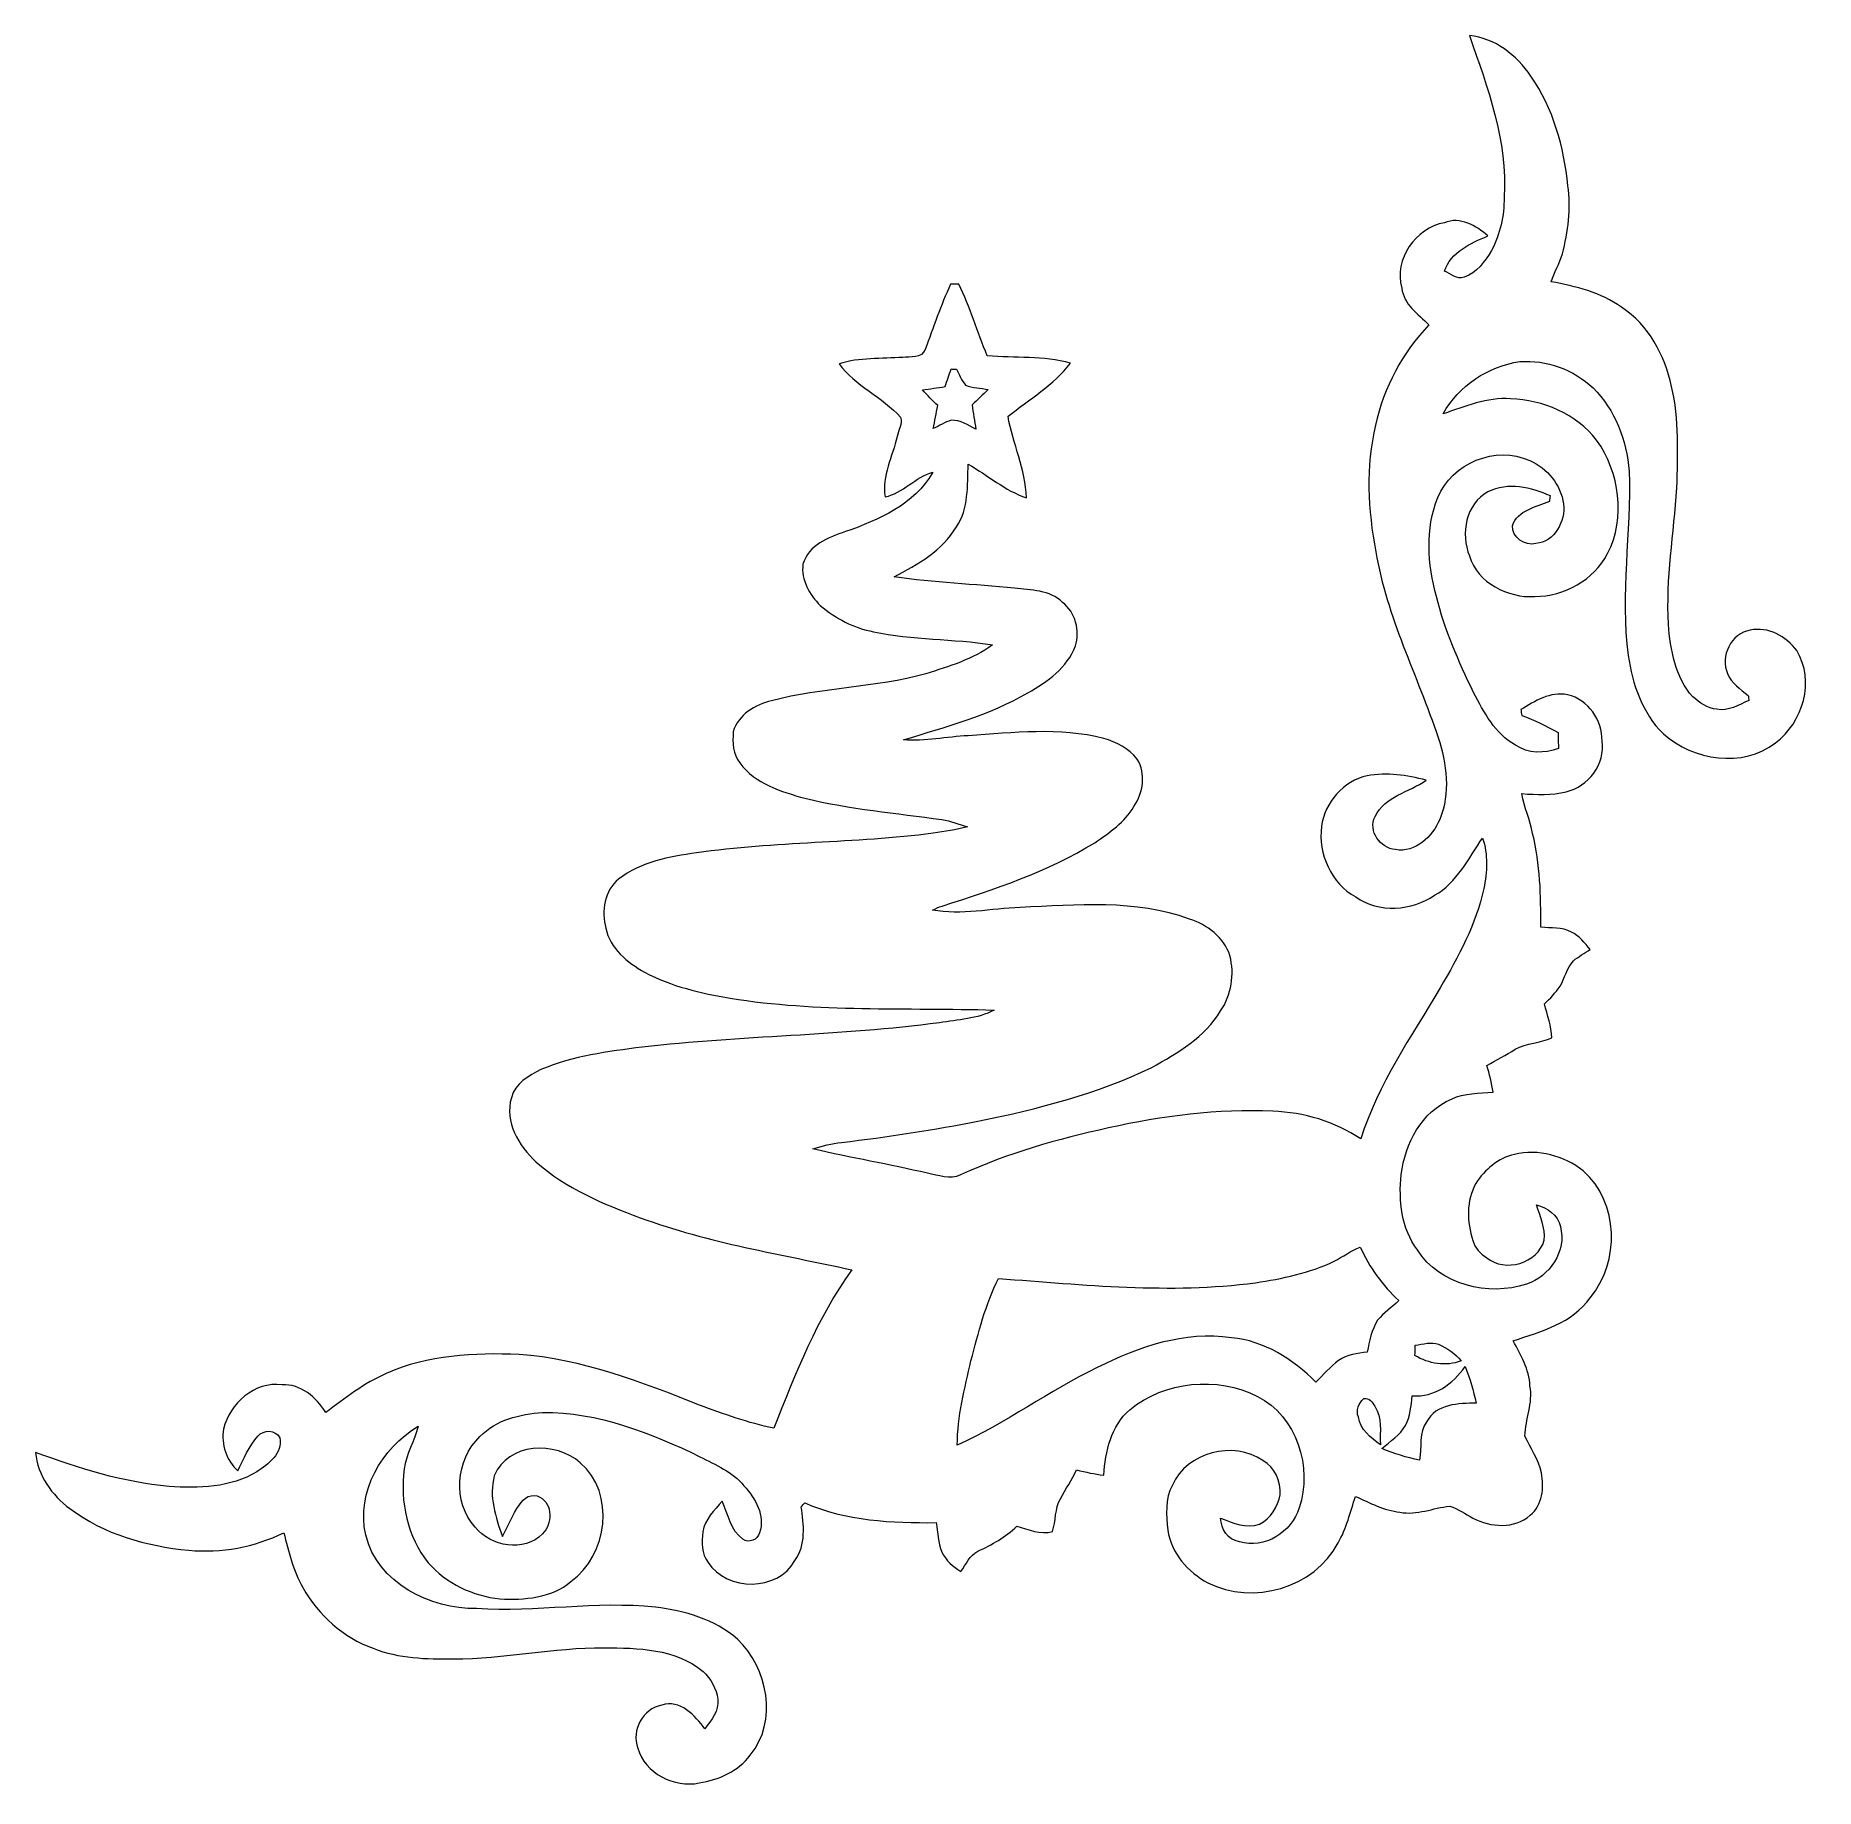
# Model space of a CAD drawing. Header units: centimetres. Extents: x -16.2 to 16.4, y -16.1 to 16.
import ezdxf

# ---------------------------------------------------------------- set-up
doc = ezdxf.new("R2010")
doc.units = ezdxf.units.CM
doc.header["$MEASUREMENT"] = 0
doc.layers.add('Layer 1', color=7, linetype='Continuous')

msp = doc.modelspace()

# ---------------------------------------------------------------- linework, layer by layer
at = {"layer": 'Layer 1', "color": 251, "lineweight": 9}
for points, knots in [([(10.04372, 15.99514), (10.5108, 15.94857), (10.91473, 15.63883), (11.16873, 15.25607), (11.16873, 15.25607), (11.58077, 14.66799), (11.7748, 13.95644), (11.84853, 13.24912), (11.84853, 13.24912), (11.91097, 12.83072), (11.85241, 12.40668), (11.74623, 12.00099), (11.74623, 12.00099), (11.69155, 11.82531), (11.60053, 11.66409), (11.54091, 11.49052), (11.54091, 11.49052), (11.99106, 11.40903), (12.45178, 11.29649), (12.82926, 11.02485), (12.82926, 11.02485), (13.33091, 10.70488), (13.62018, 10.14291), (13.74612, 9.57635), (13.74612, 9.57635), (13.88582, 8.9685), (13.85831, 8.3388), (13.84243, 7.72003), (13.84243, 7.72003), (13.78634, 6.88818), (13.64241, 6.05986), (13.68686, 5.22271), (13.68686, 5.22271), (13.72496, 4.75881), (13.81456, 4.25646), (14.13312, 3.89626), (14.13312, 3.89626), (14.26118, 3.79466), (14.403, 3.6793), (14.57409, 3.66943), (14.57409, 3.66943), (14.78717, 3.62709), (14.97309, 3.74916), (15.159, 3.82959), (15.159, 3.82959), (15.15618, 3.85252), (15.15053, 3.89803), (15.14771, 3.92061), (15.14771, 3.92061), (15.00766, 4.03984), (14.83974, 4.14144), (14.77059, 4.32065), (14.77059, 4.32065), (14.62772, 4.63251), (14.83903, 5.05972), (15.18087, 5.11511), (15.18087, 5.11511), (15.5086, 5.1899), (15.84515, 4.9994), (16.03636, 4.74152), (16.03636, 4.74152), (16.37785, 4.1933), (16.14642, 3.42777), (15.65042, 3.05559), (15.65042, 3.05559), (15.04858, 2.59063), (14.14053, 2.73139), (13.59655, 3.21893), (13.59655, 3.21893), (13.20743, 3.59711), (13.02575, 4.13016), (12.95343, 4.65579), (12.95343, 4.65579), (12.79574, 5.77658), (13.00988, 6.9037), (12.9686, 8.0273), (12.9686, 8.0273), (12.92204, 8.58716), (12.71143, 9.14984), (12.30856, 9.5513), (12.30856, 9.5513), (11.95049, 9.88397), (11.45483, 10.06811), (10.96588, 10.03001), (10.96588, 10.03001), (10.38486, 9.94747), (9.85111, 9.59045), (9.56641, 9.07611), (9.56641, 9.07611), (9.96611, 9.20805), (10.36828, 9.37808), (10.79902, 9.35128), (10.79902, 9.35128), (11.39662, 9.32693), (11.99952, 9.07576), (12.37276, 8.59457), (12.37276, 8.59457), (12.79257, 8.00543), (12.91533, 7.17287), (12.57243, 6.51953), (12.57243, 6.51953), (12.32725, 6.03093), (11.77939, 5.73989), (11.24317, 5.73142), (11.24317, 5.73142), (10.74892, 5.70391), (10.19612, 5.97766), (10.04513, 6.47543), (10.04513, 6.47543), (9.87792, 6.8783), (9.98128, 7.4297), (10.38415, 7.64948), (10.38415, 7.64948), (10.74928, 7.83045), (11.17402, 7.72779), (11.52821, 7.57186), (11.52821, 7.57186), (11.52539, 7.54893), (11.51939, 7.50272), (11.51657, 7.47979), (11.51657, 7.47979), (11.27245, 7.37325), (10.92602, 7.3101), (10.83289, 7.02788), (10.83289, 7.02788), (10.82301, 6.81727), (11.05831, 6.64441), (11.26327, 6.70368), (11.26327, 6.70368), (11.60229, 6.7259), (11.80726, 7.11255), (11.7681, 7.42511), (11.7681, 7.42511), (11.71659, 7.7733), (11.47529, 8.08339), (11.15003, 8.2192), (11.15003, 8.2192), (10.52703, 8.50636), (9.72411, 8.17123), (9.46587, 7.54435), (9.46587, 7.54435), (9.23586, 6.96932), (9.27678, 6.32056), (9.44294, 5.73354), (9.44294, 5.73354), (9.5837, 5.11934), (9.85146, 4.54537), (10.11886, 3.97811), (10.11886, 3.97811), (10.31254, 3.61616), (10.51397, 3.22034), (10.88898, 3.01397), (10.88898, 3.01397), (11.11617, 2.85275), (11.41956, 2.85804), (11.67391, 2.95082), (11.67391, 2.95082), (11.6725, 3.02384), (11.67038, 3.16954), (11.66932, 3.24257), (11.66932, 3.24257), (11.45342, 3.36075), (11.23541, 3.47434), (11.00328, 3.55654), (11.00328, 3.55654), (10.99904, 3.583), (10.99058, 3.63591), (10.98634, 3.66202), (10.98634, 3.66202), (11.24528, 3.8183), (11.52045, 3.99751), (11.84183, 3.93507), (11.84183, 3.93507), (12.21966, 3.84617), (12.48071, 3.46799), (12.47224, 3.08664), (12.47224, 3.08664), (12.53751, 2.67142), (12.21966, 2.2502), (11.81749, 2.15954), (11.81749, 2.15954), (11.5522, 2.09251), (11.27633, 2.10556), (11.0061, 2.12567), (11.0061, 2.12567), (11.04349, 1.87485), (11.15674, 1.64342), (11.2026, 1.39401), (11.2026, 1.39401), (11.3423, 0.83486), (11.35394, 0.25595), (11.35217, -0.31731), (11.35217, -0.31731), (11.53774, -0.33954), (11.74129, -0.31238), (11.91239, -0.40657), (11.91239, -0.40657), (12.05632, -0.47536), (12.15369, -0.60765), (12.25529, -0.72618), (12.25529, -0.72618), (12.15192, -0.79498), (12.04221, -0.8553), (11.94731, -0.93503), (11.94731, -0.93503), (11.8316, -1.06944), (11.79068, -1.24865), (11.70354, -1.39999), (11.70354, -1.39999), (11.6224, -1.51888), (11.52221, -1.62295), (11.41744, -1.72137), (11.41744, -1.72137), (11.47388, -1.92598), (11.54162, -2.13059), (11.55502, -2.34402), (11.55502, -2.34402), (11.33983, -2.4368), (11.09077, -2.43539), (10.88439, -2.55251), (10.88439, -2.55251), (10.71259, -2.65447), (10.54079, -2.75677), (10.36228, -2.84744), (10.36228, -2.84744), (10.41661, -3.00654), (10.45118, -3.17023), (10.47905, -3.33603), (10.47905, -3.33603), (10.22293, -3.36531), (9.95447, -3.34344), (9.7174, -3.46303), (9.7174, -3.46303), (9.16883, -3.69481), (8.86544, -4.2776), (8.79771, -4.84416), (8.79771, -4.84416), (8.74585, -5.31547), (8.79983, -5.83299), (9.09228, -6.22423), (9.09228, -6.22423), (9.50503, -6.86699), (10.38803, -7.07689), (11.08971, -6.8497), (11.08971, -6.8497), (11.51163, -6.70859), (11.8316, -6.24433), (11.70954, -5.79701), (11.70954, -5.79701), (11.66086, -5.57723), (11.47282, -5.45376), (11.27139, -5.39837), (11.27139, -5.39837), (11.33736, -5.60863), (11.43825, -5.81888), (11.41391, -6.04537), (11.41391, -6.04537), (11.29467, -6.47188), (10.69707, -6.64368), (10.36193, -6.36498), (10.36193, -6.36498), (10.24445, -6.29372), (10.14567, -6.18718), (10.10863, -6.05242), (10.10863, -6.05242), (9.99998, -5.71552), (9.98163, -5.32147), (10.16402, -5.00503), (10.16402, -5.00503), (10.32418, -4.75491), (10.57324, -4.53936), (10.86957, -4.47833), (10.86957, -4.47833), (11.30455, -4.36509), (11.77904, -4.50408), (12.12687, -4.77643), (12.12687, -4.77643), (12.78727, -5.35251), (12.80068, -6.44118), (12.25599, -7.09841), (12.25599, -7.09841), (11.92826, -7.55878), (11.35747, -7.71895), (10.84735, -7.88475), (10.84735, -7.88475), (10.98458, -8.14475), (11.14192, -8.40792), (11.15391, -8.71096), (11.15391, -8.71096), (11.21424, -9.02492), (11.06713, -9.31915), (11.06219, -9.62852), (11.06219, -9.62852), (11.15391, -9.85607), (11.32219, -10.05504), (11.36346, -10.30304), (11.36346, -10.30304), (11.41638, -10.57503), (11.38534, -10.88971), (11.15779, -11.07915), (11.15779, -11.07915), (10.86675, -11.33174), (10.43354, -11.29999), (10.11004, -11.12995), (10.11004, -11.12995), (9.96929, -11.05516), (9.83735, -10.96168), (9.6853, -10.91158), (9.6853, -10.91158), (9.38015, -10.94298), (9.08276, -11.08056), (8.77231, -11.02306), (8.77231, -11.02306), (8.48303, -10.98884), (8.22092, -10.85091), (7.95881, -10.73273), (7.95881, -10.73273), (7.86638, -11.0213), (7.79547, -11.32186), (7.64025, -11.58539), (7.64025, -11.58539), (7.20809, -12.40666), (6.07532, -12.73474), (5.25935, -12.31352), (5.25935, -12.31352), (4.89211, -12.11985), (4.58731, -11.77342), (4.52416, -11.35361), (4.52416, -11.35361), (4.49982, -11.07774), (4.46842, -10.77965), (4.60777, -10.52741), (4.60777, -10.52741), (4.87623, -9.92628), (5.72784, -9.70508), (6.26406, -10.07761), (6.26406, -10.07761), (6.48525, -10.19862), (6.59567, -10.46038), (6.58368, -10.70486), (6.58368, -10.70486), (6.53394, -10.9197), (6.41117, -11.14195), (6.2055, -11.24178), (6.2055, -11.24178), (5.95856, -11.32892), (5.71726, -11.21779), (5.49148, -11.12925), (5.49148, -11.12925), (5.49501, -11.33068), (5.62412, -11.53106), (5.83438, -11.56175), (5.83438, -11.56175), (6.29828, -11.70674), (6.78758, -11.38431), (6.93152, -10.94333), (6.93152, -10.94333), (7.17776, -10.20497), (6.88636, -9.26234), (6.16422, -8.90357), (6.16422, -8.90357), (5.4308, -8.52609), (4.46595, -8.62241), (3.82778, -9.1477), (3.82778, -9.1477), (3.48664, -9.4405), (3.38187, -9.91322), (3.35153, -10.34291), (3.35153, -10.34291), (3.18431, -10.32491), (3.01886, -10.2914), (2.85623, -10.24906), (2.85623, -10.24906), (2.76874, -10.43075), (2.65656, -10.59867), (2.56095, -10.77576), (2.56095, -10.77576), (2.45618, -10.95921), (2.47593, -11.17969), (2.41596, -11.3776), (2.41596, -11.3776), (2.1923, -11.4344), (1.97358, -11.34127), (1.76156, -11.27918), (1.76156, -11.27918), (1.55554, -11.47673), (1.30542, -11.61749), (1.04754, -11.73603), (1.04754, -11.73603), (0.89937, -11.81258), (0.83305, -11.97838), (0.73533, -12.10468), (0.73533, -12.10468), (0.59281, -12.02001), (0.46016, -11.90606), (0.39137, -11.75155), (0.39137, -11.75155), (0.31764, -11.58186), (0.31411, -11.39348), (0.2873, -11.21321), (0.2873, -11.21321), (-0.52479, -11.21921), (-1.36617, -11.18569), (-2.12041, -10.85161), (-2.12041, -10.85161), (-2.14193, -10.87454), (-2.16345, -10.89747), (-2.18461, -10.92111), (-2.18461, -10.92111), (-2.13981, -11.24813), (-2.09042, -11.62384), (-2.30033, -11.90818), (-2.30033, -11.90818), (-2.61606, -12.47686), (-3.54104, -12.4698), (-3.89065, -11.93958), (-3.89065, -11.93958), (-4.01377, -11.78083), (-4.00742, -11.56951), (-3.98801, -11.38113), (-3.98801, -11.38113), (-3.94639, -11.155), (-3.77917, -10.98531), (-3.63065, -10.82127), (-3.63065, -10.82127), (-3.52693, -11.06046), (-3.47684, -11.35538), (-3.25247, -11.51413), (-3.25247, -11.51413), (-3.14734, -11.5995), (-2.97836, -11.52577), (-2.95155, -11.39842), (-2.95155, -11.39842), (-2.83126, -11.08621), (-3.03093, -10.76589), (-3.23236, -10.53976), (-3.23236, -10.53976), (-3.43768, -10.27975), (-3.75271, -10.15629), (-4.03811, -10.00741), (-4.03811, -10.00741), (-4.93981, -9.57278), (-5.90219, -9.18614), (-6.92066, -9.19603), (-6.92066, -9.19603), (-7.33199, -9.22848), (-7.76803, -9.32902), (-8.06471, -9.63734), (-8.06471, -9.63734), (-8.50604, -10.05856), (-8.57201, -10.83821), (-8.15009, -11.29646), (-8.15009, -11.29646), (-7.86998, -11.65206), (-7.25191, -11.76143), (-6.9196, -11.41782), (-6.9196, -11.41782), (-6.74286, -11.2372), (-6.72204, -10.87631), (-6.96899, -10.74684), (-6.96899, -10.74684), (-7.10339, -10.65864), (-7.27449, -10.76236), (-7.34011, -10.88865), (-7.34011, -10.88865), (-7.47804, -11.06257), (-7.53978, -11.27918), (-7.65443, -11.46686), (-7.65443, -11.46686), (-7.77861, -11.11761), (-7.90455, -10.72884), (-7.80331, -10.35737), (-7.80331, -10.35737), (-7.56165, -9.74777), (-6.67195, -9.71778), (-6.23062, -10.11782), (-6.23062, -10.11782), (-5.57304, -10.67628), (-5.73356, -11.80693), (-6.3989, -12.28989), (-6.3989, -12.28989), (-6.75414, -12.5961), (-7.25438, -12.62785), (-7.701, -12.6095), (-7.701, -12.6095), (-8.19912, -12.55694), (-8.67925, -12.3234), (-9.01298, -11.94734), (-9.01298, -11.94734), (-9.39504, -11.46968), (-9.53192, -10.83009), (-9.45007, -10.23037), (-9.45007, -10.23037), (-9.41797, -9.95415), (-9.26169, -9.71636), (-9.19537, -9.45038), (-9.19537, -9.45038), (-9.86388, -9.84549), (-10.33096, -10.653), (-10.15669, -11.43828), (-10.15669, -11.43828), (-9.93867, -12.32305), (-8.97735, -12.79436), (-8.1261, -12.78624), (-8.1261, -12.78624), (-7.03425, -12.85786), (-5.94417, -12.64408), (-4.85514, -12.7619), (-4.85514, -12.7619), (-4.31892, -12.82505), (-3.77035, -12.98274), (-3.35372, -13.34293), (-3.35372, -13.34293), (-2.79563, -13.87033), (-2.60865, -14.84788), (-3.11771, -15.46736), (-3.11771, -15.46736), (-3.33608, -15.76228), (-3.69874, -15.92278), (-4.05434, -15.97465), (-4.05434, -15.97465), (-4.50589, -16.07554), (-5.04952, -15.79438), (-5.17441, -15.33965), (-5.17441, -15.33965), (-5.29717, -15.00557), (-5.08304, -14.62034), (-4.73802, -14.55154), (-4.73802, -14.55154), (-4.4057, -14.43936), (-4.12419, -14.74522), (-3.9485, -14.98723), (-3.9485, -14.98723), (-3.83173, -14.82671), (-3.68463, -14.66091), (-3.71391, -14.44536), (-3.71391, -14.44536), (-3.73013, -14.24992), (-3.84373, -14.06965), (-3.98096, -13.93489), (-3.98096, -13.93489), (-4.48331, -13.51544), (-5.17476, -13.5045), (-5.79529, -13.50344), (-5.79529, -13.50344), (-6.71816, -13.49498), (-7.62586, -13.70382), (-8.54837, -13.70664), (-8.54837, -13.70664), (-9.04191, -13.70911), (-9.55414, -13.701), (-10.0184, -13.51226), (-10.0184, -13.51226), (-10.56379, -13.31612), (-11.02487, -12.90654), (-11.30463, -12.40172), (-11.30463, -12.40172), (-11.48384, -12.09163), (-11.5685, -11.74167), (-11.65352, -11.39736), (-11.65352, -11.39736), (-12.19257, -11.66194), (-12.79899, -11.77413), (-13.39801, -11.71768), (-13.39801, -11.71768), (-14.16671, -11.64536), (-14.94776, -11.42664), (-15.57112, -10.95568), (-15.57112, -10.95568), (-15.89885, -10.71297), (-16.16414, -10.34608), (-16.19836, -9.93016), (-16.19836, -9.93016), (-15.40814, -10.21696), (-14.59745, -10.47767), (-13.75537, -10.54963), (-13.75537, -10.54963), (-13.21315, -10.59232), (-12.62578, -10.57221), (-12.14812, -10.28116), (-12.14812, -10.28116), (-11.93821, -10.14465), (-11.67504, -9.94815), (-11.73078, -9.65852), (-11.73078, -9.65852), (-11.80804, -9.50823), (-12.025, -9.50647), (-12.12871, -9.62959), (-12.12871, -9.62959), (-12.29487, -9.81268), (-12.39012, -10.04728), (-12.49807, -10.26706), (-12.49807, -10.26706), (-12.70198, -10.07409), (-12.80887, -9.77917), (-12.75701, -9.50083), (-12.75701, -9.50083), (-12.64589, -9.03092), (-12.19045, -8.62488), (-11.68809, -8.69191), (-11.68809, -8.69191), (-11.34308, -8.66862), (-11.06015, -8.92298), (-10.88764, -9.19637), (-10.88764, -9.19637), (-10.53486, -8.93497), (-10.18491, -8.66226), (-9.78063, -8.48377), (-9.78063, -8.48377), (-9.02109, -8.14297), (-8.16702, -8.10665), (-7.34822, -8.13452), (-7.34822, -8.13452), (-6.19605, -8.21883), (-5.1102, -8.64287), (-4.04587, -9.06197), (-4.04587, -9.06197), (-3.60172, -9.22742), (-3.15405, -9.38864), (-2.68909, -9.48601), (-2.68909, -9.48601), (-2.28551, -8.48729), (-1.8971, -7.4653), (-1.25681, -6.58864), (-1.25681, -6.58864), (-2.55468, -6.30043), (-3.87865, -6.09652), (-5.13137, -5.63403), (-5.13137, -5.63403), (-5.81011, -5.38426), (-6.49415, -5.09816), (-7.03954, -4.61027), (-7.03954, -4.61027), (-7.35598, -4.32134), (-7.62304, -3.88108), (-7.48898, -3.43869), (-7.48898, -3.43869), (-7.42866, -3.17199), (-7.17078, -3.03758), (-6.94817, -2.92364), (-6.94817, -2.92364), (-6.36291, -2.67246), (-5.72262, -2.5945), (-5.09644, -2.51336), (-5.09644, -2.51336), (-3.28846, -2.30169), (-1.46142, -2.3091), (0.34374, -2.06745), (0.34374, -2.06745), (0.68135, -2.01312), (1.03872, -1.99654), (1.34704, -1.83461), (1.34704, -1.83461), (-0.26268, -1.78593), (-1.88652, -1.87624), (-3.48319, -1.61765), (-3.48319, -1.61765), (-4.02223, -1.52628), (-4.56481, -1.40105), (-5.05093, -1.14211), (-5.05093, -1.14211), (-5.36385, -0.96607), (-5.68805, -0.70678), (-5.76178, -0.33531), (-5.76178, -0.33531), (-5.84363, -0.03086), (-5.78824, 0.35614), (-5.52824, 0.56216), (-5.52824, 0.56216), (-5.11831, 0.87472), (-4.60044, 0.97456), (-4.10161, 1.04053), (-4.10161, 1.04053), (-2.6658, 1.24972), (-1.20707, 1.21233), (0.23121, 1.40071), (0.23121, 1.40071), (0.44041, 1.43282), (0.65137, 1.45998), (0.85562, 1.51713), (0.85562, 1.51713), (0.70217, 1.56934), (0.54906, 1.62508), (0.3889, 1.65119), (0.3889, 1.65119), (-0.44789, 1.7676), (-1.29314, 1.84133), (-2.11582, 2.04065), (-2.11582, 2.04065), (-2.5515, 2.16236), (-3.02528, 2.30524), (-3.30715, 2.68624), (-3.30715, 2.68624), (-3.43698, 2.84428), (-3.44262, 3.06336), (-3.42886, 3.25738), (-3.42886, 3.25738), (-3.33784, 3.57135), (-3.02705, 3.75515), (-2.72613, 3.8243), (-2.72613, 3.8243), (-1.80079, 4.07301), (-0.82607, 4.05819), (0.09715, 4.31854), (0.09715, 4.31854), (0.51802, 4.45189), (0.95511, 4.58137), (1.316, 4.84629), (1.316, 4.84629), (0.59351, 4.9673), (-0.14697, 4.93026), (-0.86381, 5.0883), (-0.86381, 5.0883), (-1.22365, 5.15568), (-1.55702, 5.33208), (-1.83607, 5.56738), (-1.83607, 5.56738), (-2.02974, 5.76388), (-2.19379, 6.03587), (-2.15251, 6.32233), (-2.15251, 6.32233), (-2.05162, 6.67828), (-1.68755, 6.80916), (-1.3764, 6.91958), (-1.3764, 6.91958), (-0.76292, 7.13019), (-0.11487, 7.41911), (0.22592, 8.00472), (0.22592, 8.00472), (-0.0997, 7.92182), (-0.31948, 7.61984), (-0.65144, 7.55528), (-0.65144, 7.55528), (-0.70577, 7.9384), (-0.51703, 8.29612), (-0.42672, 8.65947), (-0.42672, 8.65947), (-0.41614, 8.77236), (-0.32406, 8.89549), (-0.3671, 9.01155), (-0.3671, 9.01155), (-0.70013, 9.38444), (-1.19437, 9.58411), (-1.49317, 9.99086), (-1.49317, 9.99086), (-1.11711, 10.10587), (-0.71494, 10.08258), (-0.32759, 10.10728), (-0.32759, 10.10728), (-0.19495, 10.11751), (0.02695, 10.08964), (0.08516, 10.25439), (0.08516, 10.25439), (0.23615, 10.65337), (0.3695, 11.06013), (0.54836, 11.44854), (0.54836, 11.44854), (0.59845, 11.44925), (0.64925, 11.44995), (0.6997, 11.4503), (0.6997, 11.4503), (0.90572, 11.02662), (1.03731, 10.57224), (1.2211, 10.13903), (1.2211, 10.13903), (1.72558, 10.0847), (2.25086, 10.14854), (2.74228, 9.99898), (2.74228, 9.99898), (2.43501, 9.59963), (1.99263, 9.33787), (1.60034, 9.03165), (1.60034, 9.03165), (1.68501, 8.52719), (1.92384, 8.05623), (1.93689, 7.53835), (1.93689, 7.53835), (1.54142, 7.66923), (1.22992, 7.95498), (0.87079, 8.1543), (0.87079, 8.1543), (0.8521, 7.76625), (0.88773, 7.3408), (0.65489, 7.00566), (0.65489, 7.00566), (0.39772, 6.57315), (-0.05207, 6.31774), (-0.48634, 6.09514), (-0.48634, 6.09514), (0.24391, 5.97978), (0.98474, 5.96179), (1.71958, 5.88382), (1.71958, 5.88382), (2.0205, 5.85313), (2.36551, 5.85172), (2.59694, 5.62524), (2.59694, 5.62524), (2.83506, 5.44603), (2.9229, 5.10664), (2.83506, 4.8276), (2.83506, 4.8276), (2.68231, 4.43037), (2.32459, 4.16755), (1.9637, 3.97141), (1.9637, 3.97141), (1.25709, 3.56007), (0.46016, 3.34875), (-0.31454, 3.10886), (-0.31454, 3.10886), (0.08304, 3.07535), (0.47604, 3.16566), (0.87221, 3.18542), (0.87221, 3.18542), (1.69594, 3.23939), (2.5412, 3.34417), (3.35259, 3.13638), (3.35259, 3.13638), (3.58507, 3.07006), (3.81084, 2.95011), (3.9636, 2.75856), (3.9636, 2.75856), (4.13011, 2.4908), (4.07578, 2.14084), (3.90327, 1.88861), (3.90327, 1.88861), (3.73606, 1.60321), (3.45736, 1.41094), (3.18996, 1.22821), (3.18996, 1.22821), (2.32494, 0.69798), (1.35445, 0.37413), (0.39278, 0.06862), (0.39278, 0.06862), (0.33246, 0.04675), (0.27354, 0.02135), (0.21498, -0.00475), (0.21498, -0.00475), (0.7505, -0.10388), (1.28778, 0.02312), (1.824, 0.04181), (1.824, 0.04181), (2.85587, 0.0912), (3.93149, 0.19139), (4.92245, -0.1688), (4.92245, -0.1688), (5.24524, -0.27498), (5.55674, -0.50288), (5.66081, -0.83872), (5.66081, -0.83872), (5.75006, -1.17809), (5.68903, -1.55839), (5.49183, -1.85013), (5.49183, -1.85013), (5.20643, -2.32921), (4.70584, -2.62166), (4.2303, -2.88307), (4.2303, -2.88307), (3.23652, -3.36461), (2.15843, -3.64436), (1.07964, -3.86026), (1.07964, -3.86026), (0.24391, -4.0296), (-0.60064, -4.15271), (-1.4466, -4.25855), (-1.4466, -4.25855), (-1.62546, -4.27724), (-1.79938, -4.31993), (-1.97048, -4.3732), (-1.97048, -4.3732), (-1.27551, -4.53971), (-0.56924, -4.65472), (0.12573, -4.82123), (0.12573, -4.82123), (0.32187, -4.85298), (0.53777, -4.94858), (0.7318, -4.85086), (0.7318, -4.85086), (1.59364, -4.45046), (2.51474, -4.19681), (3.44043, -3.99079), (3.44043, -3.99079), (4.42538, -3.77242), (5.43468, -3.63766), (6.44574, -3.68705), (6.44574, -3.68705), (7.01795, -3.70116), (7.57816, -3.88002), (8.05899, -4.18976), (8.05899, -4.18976), (8.37332, -3.18716), (8.98292, -2.32145), (9.51103, -1.42539), (9.51103, -1.42539), (9.84334, -0.85424), (10.16755, -0.26616), (10.30866, 0.38683), (10.30866, 0.38683), (10.36863, 0.69198), (10.38839, 1.01336), (10.28714, 1.31217), (10.28714, 1.31217), (10.02502, 0.94069), (9.82077, 0.49866), (9.40837, 0.26547), (9.40837, 0.26547), (8.98821, -0.01886), (8.38849, -0.06367), (7.96374, 0.23443), (7.96374, 0.23443), (7.51078, 0.47996), (7.27653, 1.02395), (7.33651, 1.52489), (7.33651, 1.52489), (7.39754, 1.96586), (7.7362, 2.3578), (8.17612, 2.45234), (8.17612, 2.45234), (8.53383, 2.51514), (8.9039, 2.4661), (9.25244, 2.37226), (9.25244, 2.37226), (8.94341, 2.1486), (8.49785, 2.07981), (8.31934, 1.70763), (8.31934, 1.70763), (8.18282, 1.43846), (8.41389, 1.12661), (8.69082, 1.10085), (8.69082, 1.10085), (9.05594, 1.03771), (9.36992, 1.33968), (9.50186, 1.6533), (9.50186, 1.6533), (9.70223, 2.13202), (9.62956, 2.67389), (9.47257, 3.15437), (9.47257, 3.15437), (9.09228, 4.28574), (8.53207, 5.36489), (8.33169, 6.55163), (8.33169, 6.55163), (8.18635, 7.31328), (8.14472, 8.10844), (8.32711, 8.86762), (8.32711, 8.86762), (8.47668, 9.55659), (8.82029, 10.19441), (9.30465, 10.70594), (9.30465, 10.70594), (9.10745, 10.89927), (8.83969, 11.07636), (8.80794, 11.37693), (8.80794, 11.37693), (8.6566, 11.9001), (9.06512, 12.47442), (9.58617, 12.57214), (9.58617, 12.57214), (9.87439, 12.68855), (10.17213, 12.51816), (10.38345, 12.32872), (10.38345, 12.32872), (10.06418, 12.19643), (9.70576, 12.03697), (9.58723, 11.68384), (9.58723, 11.68384), (9.70188, 11.64257), (9.81794, 11.52474), (9.94918, 11.57448), (9.94918, 11.57448), (10.17989, 11.65068), (10.327, 11.86446), (10.45153, 12.06167), (10.45153, 12.06167), (10.60217, 12.36188), (10.68613, 12.69773), (10.67943, 13.03498), (10.67943, 13.03498), (10.74716, 14.06298), (10.37992, 15.0444), (10.04372, 15.99514), (10.04372, 15.99514), (10.04372, 15.99514), (10.04372, 15.99514), (10.04372, 15.99514)], [0, 0, 0, 0, 0.00404858, 0.00404858, 0.00404858, 0.00404858, 0.00809717, 0.00809717, 0.00809717, 0.00809717, 0.01214575, 0.01214575, 0.01214575, 0.01214575, 0.01619433, 0.01619433, 0.01619433, 0.01619433, 0.02024291, 0.02024291, 0.02024291, 0.02024291, 0.0242915, 0.0242915, 0.0242915, 0.0242915, 0.02834008, 0.02834008, 0.02834008, 0.02834008, 0.03238866, 0.03238866, 0.03238866, 0.03238866, 0.03643725, 0.03643725, 0.03643725, 0.03643725, 0.04048583, 0.04048583, 0.04048583, 0.04048583, 0.04453441, 0.04453441, 0.04453441, 0.04453441, 0.048583, 0.048583, 0.048583, 0.048583, 0.05263158, 0.05263158, 0.05263158, 0.05263158, 0.05668016, 0.05668016, 0.05668016, 0.05668016, 0.06072874, 0.06072874, 0.06072874, 0.06072874, 0.06477733, 0.06477733, 0.06477733, 0.06477733, 0.06882591, 0.06882591, 0.06882591, 0.06882591, 0.07287449, 0.07287449, 0.07287449, 0.07287449, 0.07692308, 0.07692308, 0.07692308, 0.07692308, 0.08097166, 0.08097166, 0.08097166, 0.08097166, 0.08502024, 0.08502024, 0.08502024, 0.08502024, 0.08906883, 0.08906883, 0.08906883, 0.08906883, 0.09311741, 0.09311741, 0.09311741, 0.09311741, 0.09716599, 0.09716599, 0.09716599, 0.09716599, 0.10121457, 0.10121457, 0.10121457, 0.10121457, 0.10526316, 0.10526316, 0.10526316, 0.10526316, 0.10931174, 0.10931174, 0.10931174, 0.10931174, 0.11336032, 0.11336032, 0.11336032, 0.11336032, 0.11740891, 0.11740891, 0.11740891, 0.11740891, 0.12145749, 0.12145749, 0.12145749, 0.12145749, 0.12550607, 0.12550607, 0.12550607, 0.12550607, 0.12955466, 0.12955466, 0.12955466, 0.12955466, 0.13360324, 0.13360324, 0.13360324, 0.13360324, 0.13765182, 0.13765182, 0.13765182, 0.13765182, 0.1417004, 0.1417004, 0.1417004, 0.1417004, 0.14574899, 0.14574899, 0.14574899, 0.14574899, 0.14979757, 0.14979757, 0.14979757, 0.14979757, 0.15384615, 0.15384615, 0.15384615, 0.15384615, 0.15789474, 0.15789474, 0.15789474, 0.15789474, 0.16194332, 0.16194332, 0.16194332, 0.16194332, 0.1659919, 0.1659919, 0.1659919, 0.1659919, 0.17004049, 0.17004049, 0.17004049, 0.17004049, 0.17408907, 0.17408907, 0.17408907, 0.17408907, 0.17813765, 0.17813765, 0.17813765, 0.17813765, 0.18218623, 0.18218623, 0.18218623, 0.18218623, 0.18623482, 0.18623482, 0.18623482, 0.18623482, 0.1902834, 0.1902834, 0.1902834, 0.1902834, 0.19433198, 0.19433198, 0.19433198, 0.19433198, 0.19838057, 0.19838057, 0.19838057, 0.19838057, 0.20242915, 0.20242915, 0.20242915, 0.20242915, 0.20647773, 0.20647773, 0.20647773, 0.20647773, 0.21052632, 0.21052632, 0.21052632, 0.21052632, 0.2145749, 0.2145749, 0.2145749, 0.2145749, 0.21862348, 0.21862348, 0.21862348, 0.21862348, 0.22267206, 0.22267206, 0.22267206, 0.22267206, 0.22672065, 0.22672065, 0.22672065, 0.22672065, 0.23076923, 0.23076923, 0.23076923, 0.23076923, 0.23481781, 0.23481781, 0.23481781, 0.23481781, 0.2388664, 0.2388664, 0.2388664, 0.2388664, 0.24291498, 0.24291498, 0.24291498, 0.24291498, 0.24696356, 0.24696356, 0.24696356, 0.24696356, 0.25101215, 0.25101215, 0.25101215, 0.25101215, 0.25506073, 0.25506073, 0.25506073, 0.25506073, 0.25910931, 0.25910931, 0.25910931, 0.25910931, 0.26315789, 0.26315789, 0.26315789, 0.26315789, 0.26720648, 0.26720648, 0.26720648, 0.26720648, 0.27125506, 0.27125506, 0.27125506, 0.27125506, 0.27530364, 0.27530364, 0.27530364, 0.27530364, 0.27935223, 0.27935223, 0.27935223, 0.27935223, 0.28340081, 0.28340081, 0.28340081, 0.28340081, 0.28744939, 0.28744939, 0.28744939, 0.28744939, 0.29149798, 0.29149798, 0.29149798, 0.29149798, 0.29554656, 0.29554656, 0.29554656, 0.29554656, 0.29959514, 0.29959514, 0.29959514, 0.29959514, 0.30364372, 0.30364372, 0.30364372, 0.30364372, 0.30769231, 0.30769231, 0.30769231, 0.30769231, 0.31174089, 0.31174089, 0.31174089, 0.31174089, 0.31578947, 0.31578947, 0.31578947, 0.31578947, 0.31983806, 0.31983806, 0.31983806, 0.31983806, 0.32388664, 0.32388664, 0.32388664, 0.32388664, 0.32793522, 0.32793522, 0.32793522, 0.32793522, 0.33198381, 0.33198381, 0.33198381, 0.33198381, 0.33603239, 0.33603239, 0.33603239, 0.33603239, 0.34008097, 0.34008097, 0.34008097, 0.34008097, 0.34412955, 0.34412955, 0.34412955, 0.34412955, 0.34817814, 0.34817814, 0.34817814, 0.34817814, 0.35222672, 0.35222672, 0.35222672, 0.35222672, 0.3562753, 0.3562753, 0.3562753, 0.3562753, 0.36032389, 0.36032389, 0.36032389, 0.36032389, 0.36437247, 0.36437247, 0.36437247, 0.36437247, 0.36842105, 0.36842105, 0.36842105, 0.36842105, 0.37246964, 0.37246964, 0.37246964, 0.37246964, 0.37651822, 0.37651822, 0.37651822, 0.37651822, 0.3805668, 0.3805668, 0.3805668, 0.3805668, 0.38461538, 0.38461538, 0.38461538, 0.38461538, 0.38866397, 0.38866397, 0.38866397, 0.38866397, 0.39271255, 0.39271255, 0.39271255, 0.39271255, 0.39676113, 0.39676113, 0.39676113, 0.39676113, 0.40080972, 0.40080972, 0.40080972, 0.40080972, 0.4048583, 0.4048583, 0.4048583, 0.4048583, 0.40890688, 0.40890688, 0.40890688, 0.40890688, 0.41295547, 0.41295547, 0.41295547, 0.41295547, 0.41700405, 0.41700405, 0.41700405, 0.41700405, 0.42105263, 0.42105263, 0.42105263, 0.42105263, 0.42510121, 0.42510121, 0.42510121, 0.42510121, 0.4291498, 0.4291498, 0.4291498, 0.4291498, 0.43319838, 0.43319838, 0.43319838, 0.43319838, 0.43724696, 0.43724696, 0.43724696, 0.43724696, 0.44129555, 0.44129555, 0.44129555, 0.44129555, 0.44534413, 0.44534413, 0.44534413, 0.44534413, 0.44939271, 0.44939271, 0.44939271, 0.44939271, 0.4534413, 0.4534413, 0.4534413, 0.4534413, 0.45748988, 0.45748988, 0.45748988, 0.45748988, 0.46153846, 0.46153846, 0.46153846, 0.46153846, 0.46558704, 0.46558704, 0.46558704, 0.46558704, 0.46963563, 0.46963563, 0.46963563, 0.46963563, 0.47368421, 0.47368421, 0.47368421, 0.47368421, 0.47773279, 0.47773279, 0.47773279, 0.47773279, 0.48178138, 0.48178138, 0.48178138, 0.48178138, 0.48582996, 0.48582996, 0.48582996, 0.48582996, 0.48987854, 0.48987854, 0.48987854, 0.48987854, 0.49392713, 0.49392713, 0.49392713, 0.49392713, 0.49797571, 0.49797571, 0.49797571, 0.49797571, 0.50202429, 0.50202429, 0.50202429, 0.50202429, 0.50607287, 0.50607287, 0.50607287, 0.50607287, 0.51012146, 0.51012146, 0.51012146, 0.51012146, 0.51417004, 0.51417004, 0.51417004, 0.51417004, 0.51821862, 0.51821862, 0.51821862, 0.51821862, 0.52226721, 0.52226721, 0.52226721, 0.52226721, 0.52631579, 0.52631579, 0.52631579, 0.52631579, 0.53036437, 0.53036437, 0.53036437, 0.53036437, 0.53441296, 0.53441296, 0.53441296, 0.53441296, 0.53846154, 0.53846154, 0.53846154, 0.53846154, 0.54251012, 0.54251012, 0.54251012, 0.54251012, 0.5465587, 0.5465587, 0.5465587, 0.5465587, 0.55060729, 0.55060729, 0.55060729, 0.55060729, 0.55465587, 0.55465587, 0.55465587, 0.55465587, 0.55870445, 0.55870445, 0.55870445, 0.55870445, 0.56275304, 0.56275304, 0.56275304, 0.56275304, 0.56680162, 0.56680162, 0.56680162, 0.56680162, 0.5708502, 0.5708502, 0.5708502, 0.5708502, 0.57489879, 0.57489879, 0.57489879, 0.57489879, 0.57894737, 0.57894737, 0.57894737, 0.57894737, 0.58299595, 0.58299595, 0.58299595, 0.58299595, 0.58704453, 0.58704453, 0.58704453, 0.58704453, 0.59109312, 0.59109312, 0.59109312, 0.59109312, 0.5951417, 0.5951417, 0.5951417, 0.5951417, 0.59919028, 0.59919028, 0.59919028, 0.59919028, 0.60323887, 0.60323887, 0.60323887, 0.60323887, 0.60728745, 0.60728745, 0.60728745, 0.60728745, 0.61133603, 0.61133603, 0.61133603, 0.61133603, 0.61538462, 0.61538462, 0.61538462, 0.61538462, 0.6194332, 0.6194332, 0.6194332, 0.6194332, 0.62348178, 0.62348178, 0.62348178, 0.62348178, 0.62753036, 0.62753036, 0.62753036, 0.62753036, 0.63157895, 0.63157895, 0.63157895, 0.63157895, 0.63562753, 0.63562753, 0.63562753, 0.63562753, 0.63967611, 0.63967611, 0.63967611, 0.63967611, 0.6437247, 0.6437247, 0.6437247, 0.6437247, 0.64777328, 0.64777328, 0.64777328, 0.64777328, 0.65182186, 0.65182186, 0.65182186, 0.65182186, 0.65587045, 0.65587045, 0.65587045, 0.65587045, 0.65991903, 0.65991903, 0.65991903, 0.65991903, 0.66396761, 0.66396761, 0.66396761, 0.66396761, 0.66801619, 0.66801619, 0.66801619, 0.66801619, 0.67206478, 0.67206478, 0.67206478, 0.67206478, 0.67611336, 0.67611336, 0.67611336, 0.67611336, 0.68016194, 0.68016194, 0.68016194, 0.68016194, 0.68421053, 0.68421053, 0.68421053, 0.68421053, 0.68825911, 0.68825911, 0.68825911, 0.68825911, 0.69230769, 0.69230769, 0.69230769, 0.69230769, 0.69635628, 0.69635628, 0.69635628, 0.69635628, 0.70040486, 0.70040486, 0.70040486, 0.70040486, 0.70445344, 0.70445344, 0.70445344, 0.70445344, 0.70850202, 0.70850202, 0.70850202, 0.70850202, 0.71255061, 0.71255061, 0.71255061, 0.71255061, 0.71659919, 0.71659919, 0.71659919, 0.71659919, 0.72064777, 0.72064777, 0.72064777, 0.72064777, 0.72469636, 0.72469636, 0.72469636, 0.72469636, 0.72874494, 0.72874494, 0.72874494, 0.72874494, 0.73279352, 0.73279352, 0.73279352, 0.73279352, 0.73684211, 0.73684211, 0.73684211, 0.73684211, 0.74089069, 0.74089069, 0.74089069, 0.74089069, 0.74493927, 0.74493927, 0.74493927, 0.74493927, 0.74898785, 0.74898785, 0.74898785, 0.74898785, 0.75303644, 0.75303644, 0.75303644, 0.75303644, 0.75708502, 0.75708502, 0.75708502, 0.75708502, 0.7611336, 0.7611336, 0.7611336, 0.7611336, 0.76518219, 0.76518219, 0.76518219, 0.76518219, 0.76923077, 0.76923077, 0.76923077, 0.76923077, 0.77327935, 0.77327935, 0.77327935, 0.77327935, 0.77732794, 0.77732794, 0.77732794, 0.77732794, 0.78137652, 0.78137652, 0.78137652, 0.78137652, 0.7854251, 0.7854251, 0.7854251, 0.7854251, 0.78947368, 0.78947368, 0.78947368, 0.78947368, 0.79352227, 0.79352227, 0.79352227, 0.79352227, 0.79757085, 0.79757085, 0.79757085, 0.79757085, 0.80161943, 0.80161943, 0.80161943, 0.80161943, 0.80566802, 0.80566802, 0.80566802, 0.80566802, 0.8097166, 0.8097166, 0.8097166, 0.8097166, 0.81376518, 0.81376518, 0.81376518, 0.81376518, 0.81781377, 0.81781377, 0.81781377, 0.81781377, 0.82186235, 0.82186235, 0.82186235, 0.82186235, 0.82591093, 0.82591093, 0.82591093, 0.82591093, 0.82995951, 0.82995951, 0.82995951, 0.82995951, 0.8340081, 0.8340081, 0.8340081, 0.8340081, 0.83805668, 0.83805668, 0.83805668, 0.83805668, 0.84210526, 0.84210526, 0.84210526, 0.84210526, 0.84615385, 0.84615385, 0.84615385, 0.84615385, 0.85020243, 0.85020243, 0.85020243, 0.85020243, 0.85425101, 0.85425101, 0.85425101, 0.85425101, 0.8582996, 0.8582996, 0.8582996, 0.8582996, 0.86234818, 0.86234818, 0.86234818, 0.86234818, 0.86639676, 0.86639676, 0.86639676, 0.86639676, 0.87044534, 0.87044534, 0.87044534, 0.87044534, 0.87449393, 0.87449393, 0.87449393, 0.87449393, 0.87854251, 0.87854251, 0.87854251, 0.87854251, 0.88259109, 0.88259109, 0.88259109, 0.88259109, 0.88663968, 0.88663968, 0.88663968, 0.88663968, 0.89068826, 0.89068826, 0.89068826, 0.89068826, 0.89473684, 0.89473684, 0.89473684, 0.89473684, 0.89878543, 0.89878543, 0.89878543, 0.89878543, 0.90283401, 0.90283401, 0.90283401, 0.90283401, 0.90688259, 0.90688259, 0.90688259, 0.90688259, 0.91093117, 0.91093117, 0.91093117, 0.91093117, 0.91497976, 0.91497976, 0.91497976, 0.91497976, 0.91902834, 0.91902834, 0.91902834, 0.91902834, 0.92307692, 0.92307692, 0.92307692, 0.92307692, 0.92712551, 0.92712551, 0.92712551, 0.92712551, 0.93117409, 0.93117409, 0.93117409, 0.93117409, 0.93522267, 0.93522267, 0.93522267, 0.93522267, 0.93927126, 0.93927126, 0.93927126, 0.93927126, 0.94331984, 0.94331984, 0.94331984, 0.94331984, 0.94736842, 0.94736842, 0.94736842, 0.94736842, 0.951417, 0.951417, 0.951417, 0.951417, 0.95546559, 0.95546559, 0.95546559, 0.95546559, 0.95951417, 0.95951417, 0.95951417, 0.95951417, 0.96356275, 0.96356275, 0.96356275, 0.96356275, 0.96761134, 0.96761134, 0.96761134, 0.96761134, 0.97165992, 0.97165992, 0.97165992, 0.97165992, 0.9757085, 0.9757085, 0.9757085, 0.9757085, 0.97975709, 0.97975709, 0.97975709, 0.97975709, 0.98380567, 0.98380567, 0.98380567, 0.98380567, 0.98785425, 0.98785425, 0.98785425, 0.98785425, 0.99190283, 0.99190283, 0.99190283, 0.99190283, 1, 1, 1, 1]), ([(0.55859, 9.89525), (0.5219, 9.78836), (0.48521, 9.68112), (0.44887, 9.57423), (0.44887, 9.57423), (0.31058, 9.5506), (0.17018, 9.53225), (0.03189, 9.5125), (0.03189, 9.5125), (0.1222, 9.41301), (0.21816, 9.32022), (0.31341, 9.22463), (0.31341, 9.22463), (0.28765, 9.08387), (0.25908, 8.94382), (0.23086, 8.80341), (0.23086, 8.80341), (0.34128, 8.85386), (0.44499, 8.92336), (0.56211, 8.95758), (0.56211, 8.95758), (0.73109, 8.96498), (0.86797, 8.86127), (1.01367, 8.7953), (1.01367, 8.7953), (0.98898, 8.94276), (0.96111, 9.08987), (0.94488, 9.23874), (0.94488, 9.23874), (1.04507, 9.33011), (1.14208, 9.42465), (1.23804, 9.52025), (1.23804, 9.52025), (1.09975, 9.54601), (0.95087, 9.54178), (0.82211, 9.6014), (0.82211, 9.6014), (0.74697, 9.6864), (0.70852, 9.79507), (0.65631, 9.89385), (0.65631, 9.89385), (0.63196, 9.8942), (0.58293, 9.89491), (0.55859, 9.89525), (0.55859, 9.89525), (0.55859, 9.89525), (0.55859, 9.89525), (0.55859, 9.89525)], [0, 0, 0, 0, 0.07692308, 0.07692308, 0.07692308, 0.07692308, 0.15384615, 0.15384615, 0.15384615, 0.15384615, 0.23076923, 0.23076923, 0.23076923, 0.23076923, 0.30769231, 0.30769231, 0.30769231, 0.30769231, 0.38461538, 0.38461538, 0.38461538, 0.38461538, 0.46153846, 0.46153846, 0.46153846, 0.46153846, 0.53846154, 0.53846154, 0.53846154, 0.53846154, 0.61538462, 0.61538462, 0.61538462, 0.61538462, 0.69230769, 0.69230769, 0.69230769, 0.69230769, 0.76923077, 0.76923077, 0.76923077, 0.76923077, 0.84615385, 0.84615385, 0.84615385, 0.84615385, 1, 1, 1, 1]), ([(7.56969, -6.42919), (7.11708, -6.64615), (6.62072, -6.75198), (6.12718, -6.8236), (6.12718, -6.8236), (4.56544, -7.02856), (2.98958, -6.86275), (1.42854, -6.74528), (1.42854, -6.74528), (1.18547, -7.218), (1.05882, -7.73905), (0.9223, -8.24952), (0.9223, -8.24952), (0.80659, -8.75751), (0.67324, -9.2687), (0.67112, -9.79363), (0.67112, -9.79363), (1.5633, -9.39429), (2.35317, -8.79915), (3.23335, -8.37582), (3.23335, -8.37582), (3.98864, -7.99834), (4.83072, -7.70307), (5.68833, -7.83113), (5.68833, -7.83113), (6.29264, -7.88157), (6.81369, -8.22765), (7.23667, -8.64039), (7.23667, -8.64039), (7.37319, -8.50704), (7.49631, -8.35994), (7.64977, -8.24493), (7.64977, -8.24493), (7.80288, -8.13381), (7.99549, -8.12251), (8.17506, -8.09148), (8.17506, -8.09148), (8.21774, -7.8918), (8.25055, -7.68402), (8.36485, -7.50975), (8.36485, -7.50975), (8.47986, -7.37605), (8.62062, -7.26739), (8.75291, -7.15097), (8.75291, -7.15097), (8.4594, -6.87157), (8.21175, -6.54243), (8.04806, -6.17096), (8.04806, -6.17096), (7.88014, -6.24081), (7.72915, -6.34382), (7.56969, -6.42919), (7.56969, -6.42919), (7.56969, -6.42919), (7.56969, -6.42919), (7.56969, -6.42919)], [0, 0, 0, 0, 0.06666667, 0.06666667, 0.06666667, 0.06666667, 0.13333333, 0.13333333, 0.13333333, 0.13333333, 0.2, 0.2, 0.2, 0.2, 0.26666667, 0.26666667, 0.26666667, 0.26666667, 0.33333333, 0.33333333, 0.33333333, 0.33333333, 0.4, 0.4, 0.4, 0.4, 0.46666667, 0.46666667, 0.46666667, 0.46666667, 0.53333333, 0.53333333, 0.53333333, 0.53333333, 0.6, 0.6, 0.6, 0.6, 0.66666667, 0.66666667, 0.66666667, 0.66666667, 0.73333333, 0.73333333, 0.73333333, 0.73333333, 0.8, 0.8, 0.8, 0.8, 0.86666667, 0.86666667, 0.86666667, 0.86666667, 1, 1, 1, 1]), ([(9.05489, -7.96589), (9.05242, -8.02798), (9.04995, -8.09042), (9.04783, -8.1532), (9.04783, -8.1532), (9.30148, -8.3095), (9.61086, -8.36029), (9.89485, -8.25376), (9.89485, -8.25376), (9.78972, -8.11476), (9.63556, -8.02374), (9.4821, -7.94895), (9.4821, -7.94895), (9.34381, -7.8978), (9.19564, -7.95001), (9.05489, -7.96589), (9.05489, -7.96589), (9.05489, -7.96589), (9.05489, -7.96589), (9.05489, -7.96589)], [0, 0, 0, 0, 0.16666667, 0.16666667, 0.16666667, 0.16666667, 0.33333333, 0.33333333, 0.33333333, 0.33333333, 0.5, 0.5, 0.5, 0.5, 0.66666667, 0.66666667, 0.66666667, 0.66666667, 1, 1, 1, 1]), ([(9.96505, -8.35888), (9.74457, -8.67462), (9.4059, -8.92368), (8.99915, -8.89299), (8.99915, -8.89299), (8.97516, -9.07608), (8.96916, -9.26834), (8.87426, -9.43344), (8.87426, -9.43344), (8.78184, -9.61901), (8.59275, -9.72236), (8.44493, -9.85748), (8.44493, -9.85748), (8.66577, -9.95308), (8.89755, -10.02082), (9.13356, -10.06949), (9.13356, -10.06949), (9.17942, -9.83702), (9.11062, -9.56397), (9.26479, -9.3636), (9.26479, -9.3636), (9.43377, -9.04467), (9.85393, -9.02528), (10.16861, -9.02881), (10.16861, -9.02881), (10.11816, -8.80021), (10.05713, -8.57408), (9.96505, -8.35888), (9.96505, -8.35888), (9.96505, -8.35888), (9.96505, -8.35888), (9.96505, -8.35888)], [0, 0, 0, 0, 0.11111111, 0.11111111, 0.11111111, 0.11111111, 0.22222222, 0.22222222, 0.22222222, 0.22222222, 0.33333333, 0.33333333, 0.33333333, 0.33333333, 0.44444444, 0.44444444, 0.44444444, 0.44444444, 0.55555556, 0.55555556, 0.55555556, 0.55555556, 0.66666667, 0.66666667, 0.66666667, 0.66666667, 0.77777778, 0.77777778, 0.77777778, 0.77777778, 1, 1, 1, 1]), ([(8.11226, -8.94449), (8.01631, -9.02316), (7.9648, -9.15581), (8.01243, -9.27998), (8.01243, -9.27998), (8.04912, -9.50823), (8.23574, -9.6631), (8.41565, -9.78658), (8.41565, -9.78658), (8.40613, -9.55021), (8.44846, -9.29303), (8.3137, -9.08384), (8.3137, -9.08384), (8.27489, -9.00941), (8.20681, -8.92474), (8.11226, -8.94449)], [0, 0, 0, 0, 0.2, 0.2, 0.2, 0.2, 0.4, 0.4, 0.4, 0.4, 0.6, 0.6, 0.6, 0.6, 1, 1, 1, 1])]:
    msp.add_open_spline(points, degree=3, knots=knots, dxfattribs=at)

doc.saveas('drawing.dxf')
